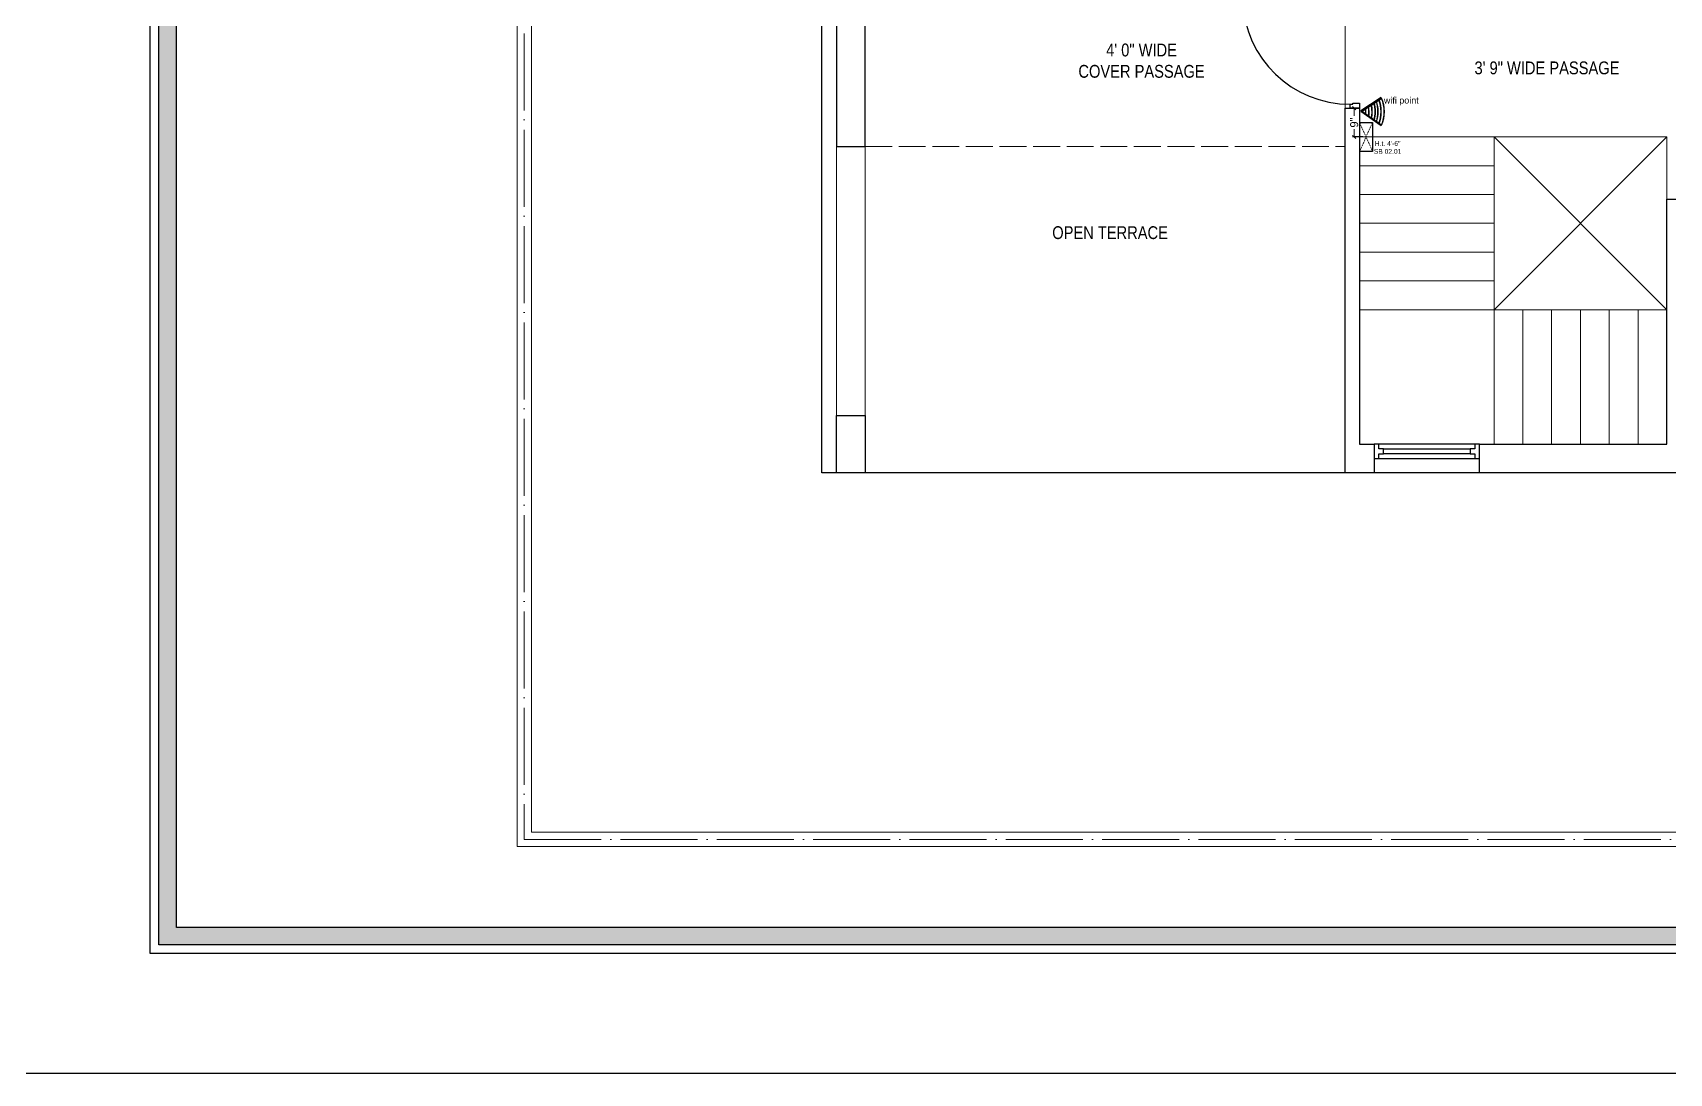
# Model space of a CAD drawing. Header units: millimetres. Extents: x 35877 to 3066687, y -650199 to -40525.
# Drawn here: x 152136 to 152647, y -178460 to -178135 of the extents above; entities that cross this region are included whole.
import ezdxf

# ---------------------------------------------------------------- set-up
doc = ezdxf.new("R2010")
doc.units = ezdxf.units.MM
doc.header["$MEASUREMENT"] = 0
doc.header["$PDMODE"] = 35
for name, pattern in [('ACAD_ISO02W100', [15, 12, -3]), ('ACAD_ISO04W100', [30, 24, -3, 0, -3]), ('DASHED', [0.75, 0.5, -0.25]), ('DASHED2', [0.375, 0.25, -0.125])]:
    doc.linetypes.add(name, pattern=pattern)
doc.layers.get('Defpoints').update_dxf_attribs({"color": 220})
for name, color, linetype, lineweight in [('$TD_AUDIT_GENERATED_(A0BDF17)', 32, 'Continuous', 30), ('COLUMN', 1, 'Continuous', 30), ('dim05', 1, 'Continuous', 13), ('el', 7, 'Continuous', 20), ('ELEC-wires', 1, 'DASHED2', 13), ('Electrical', 84, 'Continuous', 30), ('FIRST FLOOR ( TEXT )', 7, 'Continuous', 9), ('FIRST FLOOR_( STAIR )', 251, 'Continuous', 9), ('GROUND FLOOR', 7, 'Continuous', 9), ('NAME PLATE', 7, 'Continuous', 25), ('SECOND FLOOR', 7, 'Continuous', 9), ('SECOND FLOOR  ( PLINE )', 251, 'Continuous', 30), ('SECOND FLOOR ( PLine )', 7, 'Continuous', 30), ('wall', 7, 'Continuous', 30), ('XX~SLAB ( BEAM )~ ( DIM )', 7, 'Continuous', 9)]:
    doc.layers.add(name, color=color, linetype=linetype, lineweight=lineweight)
for name, color, linetype in [('AR DOOR', 40, 'Continuous'), ('AR ELE-5', 134, 'Continuous'), ('Labels and Texts', 8, 'Continuous')]:
    doc.layers.add(name, color=color, linetype=linetype)
doc.layers.add('XX~SLAB ( PLINE )', color=251, linetype='Continuous', plot=False)
doc.styles.add('Arial', font='arial.ttf')
doc.styles.add('KATHA', font='swissc.ttf')
doc.styles.get("Standard").update_dxf_attribs({"font": 'arial.ttf', "height": 6})
doc.dimstyles.new('ISO-25', dxfattribs={"dimtxt": 2.5, "dimasz": 1, "dimexe": 0.5, "dimexo": 1, "dimtad": 0, "dimdec": 1, "dimlunit": 4, "dimtxsty": 'Standard', "dimblk": 'OBLIQUE', "dimcen": 2.5, "dimclrd": 1, "dimclre": 1, "dimclrt": 5, "dimadec": 0, "dimazin": 0, "dimtfac": 1, "dimtdec": 1, "dimtmove": 0, "dimatfit": 3, "dimfxl": 1, "dimlwd": -1, "dimarcsym": 0})

# ---------------------------------------------------------------- blocks, each defined once
blk = doc.blocks.new('LAYOUT FILE')
at = {"layer": 'NAME PLATE', "true_color": 0xd39e00}
h = blk.add_hatch(color=42, dxfattribs=at)
h.paths.add_polyline_path([(3346889.83, -513806.18), (3346889.83, -514260.7), (3347535.56, -514260.7), (3347535.56, -513806.18)])
h.paths.add_polyline_path([(3346894.36, -513810.71), (3347531.03, -513810.71), (3347531.03, -514256.17), (3346894.36, -514256.17)], flags=16)
at = {"layer": 'NAME PLATE', "color": 42, "true_color": 0xd39e00}
for points in [[(3346887.56, -513803.91), (3347537.83, -513803.91), (3347537.83, -514262.96), (3346887.56, -514262.96)], [(3346889.83, -513806.18), (3347535.56, -513806.18), (3347535.56, -514260.7), (3346889.83, -514260.7)], [(3346894.36, -513810.71), (3347531.03, -513810.71), (3347531.03, -514256.17), (3346894.36, -514256.17)]]:
    blk.add_lwpolyline(points, close=True, dxfattribs=at)
blk = doc.blocks.new('*U18')
for points in [[(0, 0), (0, 1120), (-30, 1120), (-30, 0)], [(40, 0), (0, 0), (0, -30), (-10, -30), (-10, -100), (40, -100)], [(-1160, 0), (-1120, 0), (-1120, -30), (-1110, -30), (-1110, -100), (-1160, -100)]]:
    blk.add_lwpolyline(points, close=True)
at = {"layer": 'AR ELE-5', "linetype": 'ByBlock', "ltscale": 15}
blk.add_arc((2, -1), 1122, 92.373, 179.9653, dxfattribs=at)
blk = doc.blocks.new('6616')
at = {"color": 242, "linetype": 'DASHED', "true_color": 0xcd2027}
for p, q in [((386784.79, -36915.77), (386775.78, -36911.78)), ((386784.79, -36911.78), (386775.78, -36915.77))]:
    blk.add_line(p, q, dxfattribs=at)
at = {"layer": 'ELEC-wires', "color": 5, "linetype": 'ByBlock', "lineweight": 30, "ltscale": 4}
blk.add_lwpolyline([(386775.78, -36911.78), (386784.79, -36911.78), (386784.79, -36915.77), (386775.78, -36915.77)], close=True, dxfattribs=at)
blk = doc.blocks.new('_Oblique')
at = {"layer": 'wall', "color": 0, "lineweight": -2}
blk.add_line((-0.5, -0.5), (0.5, 0.5), dxfattribs=at)
blk = doc.blocks.new('*D597')
at = {"layer": 'Defpoints', "color": 0, "lineweight": 0, "transparency": 16777216}
for p in [(152550.6, -178158.26, -0.13), (152548.91, -178167.27), (152552.61, -178167.27, -0.13)]:
    blk.add_point(p, dxfattribs=at)
at = {"layer": 'dim05', "color": 1, "linetype": 'Continuous', "lineweight": -2, "transparency": 16777216}
for p, q in [((152549.6, -178158.26), (152548.41, -178158.26)), ((152551.61, -178167.27), (152548.41, -178167.27))]:
    blk.add_line(p, q, dxfattribs=at)
at = {"layer": 'dim05', "color": 1, "linetype": 'Continuous', "transparency": 16777216}
for p, q in [((152548.91, -178158.26), (152548.91, -178160.7)), ((152548.91, -178167.27), (152548.91, -178164.83))]:
    blk.add_line(p, q, dxfattribs=at)
at = {"layer": 'dim05', "color": 1, "transparency": 16777216}
for p, rotation in [((152548.91, -178158.26), 90), ((152548.91, -178167.27), 270)]:
    blk.add_blockref('_Oblique', p, dxfattribs=dict(at, rotation=rotation))
at = {"layer": 'dim05', "color": 5, "lineweight": 25, "transparency": 16777216, "insert": (152548.91, -178162.76), "char_height": 2.5, "attachment_point": 5, "rotation": 90, "style": 'Arial'}
blk.add_mtext('9"', dxfattribs=at)
blk = doc.blocks.new('WIFI')
at = {"layer": '$TD_AUDIT_GENERATED_(A0BDF17)', "lineweight": 13, "true_color": 0xc7c8ca}
h = blk.add_hatch(color=9, dxfattribs=at)
h.dxf.hatch_style = 1
h.paths.add_polyline_path([(3320075.15, -510037.5), (3320075.24, -510037.64, -0.206837), (3320083.72, -510037.64), (3320083.82, -510037.5, 0.208331)])
h.paths.add_polyline_path([(3320075.66, -510038.29), (3320075.76, -510038.44, -0.179121), (3320083.18, -510038.42), (3320083.28, -510038.28, 0.181041)])
h.paths.add_polyline_path([(3320076.19, -510039.11), (3320076.29, -510039.25, -0.151306), (3320082.61, -510039.23), (3320082.71, -510039.09, 0.153663)])
h.paths.add_polyline_path([(3320076.65, -510039.81), (3320076.74, -510039.95, -0.127939), (3320082.13, -510039.93), (3320082.23, -510039.78, 0.130675)])
h.paths.add_polyline_path([(3320077.21, -510040.67), (3320077.31, -510040.82, -0.099586), (3320081.53, -510040.79), (3320081.63, -510040.64, 0.102799)])
h.paths.add_polyline_path([(3320077.79, -510041.56), (3320077.89, -510041.71, -0.070714), (3320080.9, -510041.69), (3320081.01, -510041.54, 0.074439)])
h.paths.add_polyline_path([(3320080.36, -510042.46, 0.045415), (3320078.39, -510042.48), (3320078.5, -510042.64, -0.041129), (3320080.25, -510042.62)])
at = {"layer": '$TD_AUDIT_GENERATED_(A0BDF17)', "color": 5, "lineweight": 53}
for q in [(3320075.15, -510037.5), (3320083.82, -510037.5)]:
    blk.add_line((3320079.34, -510043.93), q, dxfattribs=at)
at = {"layer": '$TD_AUDIT_GENERATED_(A0BDF17)', "lineweight": 13}
for centre, radius, start, end in [((3320079.48, -510047.46), 10.86, 66.4636, 113.5364), ((3320079.48, -510048.46), 10.86, 69.5551, 110.602), ((3320079.48, -510048.46), 10.69, 69.7839, 110.4045), ((3320079.48, -510049.45), 10.86, 72.6901, 107.6338), ((3320079.48, -510049.45), 10.69, 72.9716, 107.3874), ((3320079.48, -510050.29), 10.86, 75.3462, 105.1259), ((3320079.48, -510051.29), 10.86, 78.5929, 102.0702), ((3320079.48, -510051.29), 10.69, 78.9794, 101.7278), ((3320079.48, -510052.28), 10.86, 81.9217, 98.9505), ((3320079.48, -510052.28), 10.69, 82.3715, 98.5509), ((3320079.48, -510053.28), 10.86, 85.3513, 95.7524), ((3320079.48, -510053.28), 10.69, 85.8705, 95.2913)]:
    blk.add_arc(centre, radius, start, end, dxfattribs=at)
at = {"layer": '$TD_AUDIT_GENERATED_(A0BDF17)', "color": 252, "lineweight": 13, "true_color": 0x939598}
blk.add_arc((3320079.48, -510047.46), 10.69, 66.6419, 113.3863, dxfattribs=at)
at = {"layer": 'Labels and Texts', "lineweight": 13}
blk.add_arc((3320079.48, -510050.29), 10.69, 75.6739, 104.837, dxfattribs=at)

msp = doc.modelspace()

# ---------------------------------------------------------------- linework, layer by layer
at = {"layer": 'COLUMN', "transparency": 33554687, "elevation": -0.126}
msp.add_lwpolyline([(152387.096, -178254.259), (152396.096, -178254.259), (152396.096, -178272.259), (152387.096, -178272.259)], close=True, dxfattribs=at)
at = {"layer": 'FIRST FLOOR_( STAIR )', "transparency": 33554687}
for p, q in [((152592.596, -178167.259, -0.126), (152550.596, -178167.259, -0.126)), ((152592.596, -178167.259, -0.126), (152592.596, -178263.259, -0.126)), ((152592.596, -178176.259, -0.126), (152550.596, -178176.259, -0.126)), ((152592.596, -178185.259, -0.126), (152550.596, -178185.259, -0.126)), ((152592.596, -178194.259, -0.126), (152550.596, -178194.259, -0.126)), ((152592.596, -178203.259, -0.126), (152550.596, -178203.259, -0.126)), ((152592.596, -178212.259, -0.126), (152550.596, -178212.259, -0.126)), ((152646.596, -178221.259, -0.126), (152550.596, -178221.259, -0.126)), ((152601.596, -178221.259, -0.126), (152601.596, -178263.259, -0.126)), ((152610.596, -178221.259, -0.126), (152610.596, -178263.259, -0.126)), ((152619.596, -178221.259, -0.126), (152619.596, -178263.259, -0.126)), ((152628.596, -178221.259, -0.126), (152628.596, -178263.259, -0.126)), ((152637.596, -178221.259, -0.126), (152637.596, -178263.259, -0.126))]:
    msp.add_line(p, q, dxfattribs=at)
at = {"layer": 'GROUND FLOOR', "transparency": 33554687}
for p, q in [((152287.346, -177922.009, -0.126), (152287.346, -178389.009, -0.126)), ((152291.846, -177926.509, -0.126), (152291.846, -178384.509, -0.126)), ((152291.846, -178384.509, -0.126), (152787.596, -178384.509, -0.126)), ((152287.346, -178389.009, -0.126), (152787.596, -178389.009, -0.126))]:
    msp.add_line(p, q, dxfattribs=at)
at = {"layer": 'GROUND FLOOR', "color": 1, "linetype": 'ACAD_ISO04W100', "transparency": 33554687, "elevation": -0.126}
msp.add_lwpolyline([(152787.596, -177924.259), (152289.596, -177924.259), (152289.596, -178386.759), (152787.596, -178386.759)], dxfattribs=at)
at = {"layer": 'SECOND FLOOR', "transparency": 33554687}
for p, q in [((152387.096, -177961.759, -0.126), (152387.096, -178272.259, -0.126)), ((152396.096, -178272.259, -0.126), (152396.096, -178122.259, -0.126)), ((152546.096, -178272.259, -0.126), (152546.096, -178122.259, -0.126)), ((152546.096, -178158.259, -0.126), (152550.596, -178158.259, -0.126)), ((152550.596, -178263.259, -0.126), (152550.596, -178158.259, -0.126)), ((152396.096, -178170.259, -0.126), (152387.096, -178170.259, -0.126)), ((152646.596, -178186.759, -0.126), (152646.596, -178263.259, -0.126)), ((152688.596, -178186.759, -0.126), (152646.596, -178186.759, -0.126)), ((152646.596, -178263.259, -0.126), (152550.596, -178263.259, -0.126)), ((152787.596, -178272.259, -0.126), (152387.096, -178272.259, -0.126))]:
    msp.add_line(p, q, dxfattribs=at)
at = {"layer": 'SECOND FLOOR', "color": 1, "linetype": 'ACAD_ISO02W100', "ltscale": 0.7, "transparency": 33554687, "elevation": -0.126}
msp.add_lwpolyline([(152396.096, -178170.259), (152546.096, -178170.259)], dxfattribs=at)
at = {"layer": 'SECOND FLOOR  ( PLINE )', "transparency": 33554687, "elevation": -0.126}
msp.add_lwpolyline([(152429.096, -178117.759), (152396.096, -178117.759), (152396.096, -178069.009), (152391.596, -178069.009), (152387.096, -178069.009), (152387.096, -178170.259), (152396.096, -178170.259), (152396.096, -178122.259), (152429.096, -178122.259)], close=True, dxfattribs=at)
msp.add_lwpolyline([(152555.096, -178272.259), (152546.096, -178272.259), (152546.096, -178158.259), (152550.596, -178158.259), (152550.596, -178263.259), (152555.096, -178263.259), (152555.096, -178272.259), (152555.096, -178272.259)], dxfattribs=at)
at = {"layer": 'SECOND FLOOR ( PLine )', "transparency": 33554687, "elevation": -0.126}
msp.add_lwpolyline([(152651.096, -178186.759), (152664.596, -178186.759), (152664.596, -178191.259), (152651.096, -178191.259), (152651.096, -178191.259), (152651.096, -178272.259), (152588.096, -178272.259), (152588.096, -178263.259), (152646.596, -178263.259), (152646.596, -178186.759)], close=True, dxfattribs=at)
at = {"layer": 'XX~SLAB ( BEAM )~ ( DIM )', "transparency": 33554687}
for p, q in [((152646.596, -178221.259, -0.126), (152592.596, -178167.259, -0.126)), ((152592.596, -178221.259, -0.126), (152646.596, -178167.259, -0.126))]:
    msp.add_line(p, q, dxfattribs=at)
at = {"layer": 'XX~SLAB ( BEAM )~ ( DIM )', "color": 3, "lineweight": 30, "transparency": 33554687}
msp.add_lwpolyline([(153029.873, -177806.756), (150246.988, -177806.756), (150246.988, -178459.813), (153029.873, -178459.813)], close=True, dxfattribs=at)
at = {"layer": 'XX~SLAB ( BEAM )~ ( DIM )', "transparency": 33554687, "elevation": -0.126}
msp.add_lwpolyline([(152592.596, -178167.259), (152646.596, -178167.259), (152646.596, -178221.259), (152592.596, -178221.259)], close=True, dxfattribs=at)
at = {"layer": 'XX~SLAB ( PLINE )', "transparency": 33554687, "elevation": -0.126}
for points in [[(152382.596, -177961.759), (152787.596, -177961.758), (152787.596, -178272.259), (152778.596, -178272.259), (152758.792, -178272.259), (152718.454, -178272.259), (152693.096, -178272.259), (152546.096, -178272.259), (152472.853, -178272.259), (152382.596, -178272.259)], [(152588.096, -178263.259), (152586.596, -178263.259), (152586.596, -178264.759), (152585.096, -178264.759), (152585.096, -178266.259), (152558.096, -178266.259), (152558.096, -178264.759), (152556.596, -178264.759), (152556.596, -178263.259), (152555.096, -178263.259), (152555.096, -178267.759), (152556.596, -178267.759), (152556.596, -178266.259), (152558.096, -178266.259), (152558.096, -178264.759), (152585.096, -178264.759), (152585.096, -178266.259), (152586.596, -178266.259), (152586.596, -178267.759), (152588.096, -178267.759), (152588.096, -178263.259), (152555.096, -178263.259), (152555.096, -178267.759), (152588.096, -178267.759)]]:
    msp.add_lwpolyline(points, close=True, dxfattribs=at)

# ---------------------------------------------------------------- block references
at = {"color": 1, "lineweight": 35, "transparency": 33554687, "rotation": 270}
msp.add_blockref('WIFI', (662594.975, 3141920.091, -0.126), dxfattribs=at)
at = {"layer": 'AR DOOR', "linetype": 'ByBlock', "lineweight": -2, "transparency": 33554687, "extrusion": (0, 0, -1), "xscale": -0.02999999999996949, "yscale": 0.02999999999996949, "zscale": -0.02999999999996949, "rotation": 270}
msp.add_blockref('*U18', (-152547.596, -178123.459, 0.126), dxfattribs=at)
at = {"layer": 'el', "color": 1, "transparency": 33554687, "rotation": 90}
msp.add_blockref('6616', (115638.836, -564947.556, -0.126), dxfattribs=at)
at = {"layer": 'NAME PLATE', "lineweight": 0, "transparency": 33554687, "xscale": 1.209046105522275, "yscale": 1.209046105522275, "zscale": 1.209046105522275}
msp.add_blockref('LAYOUT FILE', (-3894368.716, 443345.187), dxfattribs=at)

# ---------------------------------------------------------------- texts
at = {"layer": 'Electrical', "color": 5, "transparency": 33554687}
for s, height, p in [('wifi point', 2, (152558.187, -178156.823, -0.097)), ('SB 02.01', 1.5, (152555.036, -178172.538, -0.126))]:
    msp.add_text(s, height=height, dxfattribs=at).set_placement(p)
at = {"layer": 'Electrical', "color": 240, "true_color": 0xed1f24, "transparency": 33554687}
msp.add_text('H.t. 4\'-6"', height=1.5, dxfattribs=at).set_placement((152555.348, -178170.076, -0.126))
at = {"layer": 'FIRST FLOOR ( TEXT )', "transparency": 33554687, "char_height": 4, "attachment_point": 5, "style": 'KATHA'}
for s, insert in [('4\' 0" WIDE \\PCOVER PASSAGE', (152482.457, -178143.465, -0.126)), ('3\' 9" WIDE PASSAGE', (152609.14, -178145.722, -0.126)), ('OPEN TERRACE', (152472.621, -178197.201, -0.126))]:
    msp.add_mtext(s, dxfattribs=dict(at, insert=insert))

# ---------------------------------------------------------------- dimensions: what is measured, and where the dimension line sits
at = {"layer": 'dim05', "color": 27, "lineweight": 25, "true_color": 0x7d5120, "transparency": 33554687}
dim = msp.add_linear_dim(base=(152548.908, -178167.269), p1=(152550.596, -178158.259, -0.126), p2=(152552.613, -178167.269, -0.126), angle=90, dimstyle='ISO-25', override={"dimdec": 0, "dimtxsty": 'Arial'}, dxfattribs=at)
dim.commit()
dim.dimension.update_dxf_attribs({"geometry": '*D597', "text_midpoint": (152548.908, -178162.764)})

doc.saveas('drawing.dxf')
